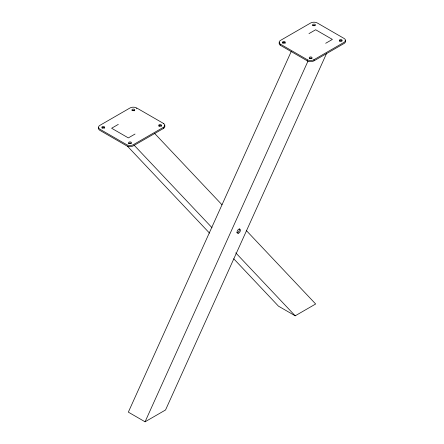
<?xml version="1.0" encoding="UTF-8"?>
<svg xmlns="http://www.w3.org/2000/svg" width="444" height="444" viewBox="0 0 444 444"><rect width="100%" height="100%" fill="white"/><g stroke="black" fill="none" stroke-linecap="round" stroke-linejoin="round"><path stroke-width="0.67" d="M291.197 51.576L128.338 412.143L145.066 421.8L165.534 409.984L326.679 53.202M145.066 421.8L307.925 61.233M118.304 124.387L111.616 128.249L128.338 137.906L135.032 134.044M308.969 33.622L315.662 29.759L332.384 39.416L325.696 43.279M164.552 125.558A4.729 2.731 0 0 1 163.464 128.444L133.355 145.826A4.729 2.731 0 0 1 126.668 145.826L99.906 130.375A4.729 2.731 0 0 1 98.723 127.656M280.536 44.245L307.298 59.696A4.729 2.731 0 0 0 313.986 59.696L344.094 42.313A4.729 2.731 0 0 0 344.094 38.45L317.332 22.999A4.729 2.731 0 0 0 310.645 22.999L280.536 40.382A4.729 2.731 0 0 0 280.536 44.245L280.536 45.016M233.783 258.824L278.466 306.155L295.193 315.812L315.662 303.996L246.259 230.475M345.127 40.509A4.729 2.731 0 0 1 344.094 43.473L313.986 60.85A4.729 2.731 0 0 1 307.298 60.85L280.536 45.405A4.729 2.731 0 0 1 279.448 42.519M163.464 123.421L136.702 107.975A4.729 2.731 0 0 0 130.014 107.975L99.906 125.352A4.729 2.731 0 0 0 99.906 129.215L126.668 144.666A4.729 2.731 0 0 0 133.355 144.666L163.464 127.284A4.729 2.731 0 0 0 163.464 123.421L163.464 123.809M154.512 133.289L222.017 204.795M134.044 145.11L212.004 227.689M235.77 252.869L295.193 315.812M127.3 146.026L209.54 233.144M313.986 59.696L313.986 60.467M307.298 60.079L307.298 60.85M163.464 127.672L163.464 128.444M136.702 108.358L136.702 108.747M132.057 110.734A1.421 0.821 0 0 1 133.45 110.245A1.421 0.821 0 0 1 134.721 110.834M102.015 128.044A1.421 0.821 0 0 1 103.38 127.628A1.421 0.821 0 0 1 104.595 128.177M128.632 143.706A1.421 0.821 0 0 1 129.776 143.085A1.421 0.821 0 0 1 131.213 143.456M158.819 126.185A1.421 0.821 0 0 1 160.206 125.696A1.421 0.821 0 0 1 161.477 126.285M309.618 58.353A1.421 0.821 0 0 1 312.004 58.691M339.51 41.137A1.421 0.821 0 0 1 341.947 41.103M312.754 25.685A1.421 0.821 0 0 1 314.99 25.508M282.584 43.14A1.421 0.821 0 0 1 283.971 42.652A1.421 0.821 0 0 1 285.242 43.24M239.188 228.832A2.364 1.365 -60 0 1 238.85 231.38A2.364 1.365 -60 0 1 236.796 232.75M132.573 110.589A1.421 0.821 0 0 0 134.776 109.957A1.421 0.821 0 0 0 132.728 109.169A1.421 0.821 0 0 0 132.573 110.589M129.065 143.345A1.421 0.821 0 0 0 131.402 142.901A1.421 0.821 0 0 0 129.57 141.958A1.421 0.821 0 0 0 129.065 143.345M102.542 127.994A1.421 0.821 0 0 0 104.673 127.284A1.421 0.821 0 0 0 102.542 126.573A1.421 0.821 0 0 0 102.542 127.994M159.329 126.035A1.421 0.821 0 0 0 161.533 125.408A1.421 0.821 0 0 0 159.49 124.62A1.421 0.821 0 0 0 159.329 126.035M309.856 58.442A1.421 0.821 0 0 0 312.06 57.814A1.421 0.821 0 0 0 310.012 57.026A1.421 0.821 0 0 0 309.856 58.442M313.275 25.641A1.421 0.821 0 0 0 315.406 24.931A1.421 0.821 0 0 0 313.275 24.22A1.421 0.821 0 0 0 313.275 25.641M340.037 41.092A1.421 0.821 0 0 0 342.169 40.382A1.421 0.821 0 0 0 340.037 39.671A1.421 0.821 0 0 0 340.037 41.092M283.094 42.996A1.421 0.821 0 0 0 285.298 42.363A1.421 0.821 0 0 0 283.25 41.581A1.421 0.821 0 0 0 283.094 42.996M238.683 233.139A2.364 1.365 -60 0 0 240.193 229.415A2.364 1.365 -60 0 0 237.296 231.008A2.364 1.365 -60 0 0 238.683 233.139"/></g></svg>
